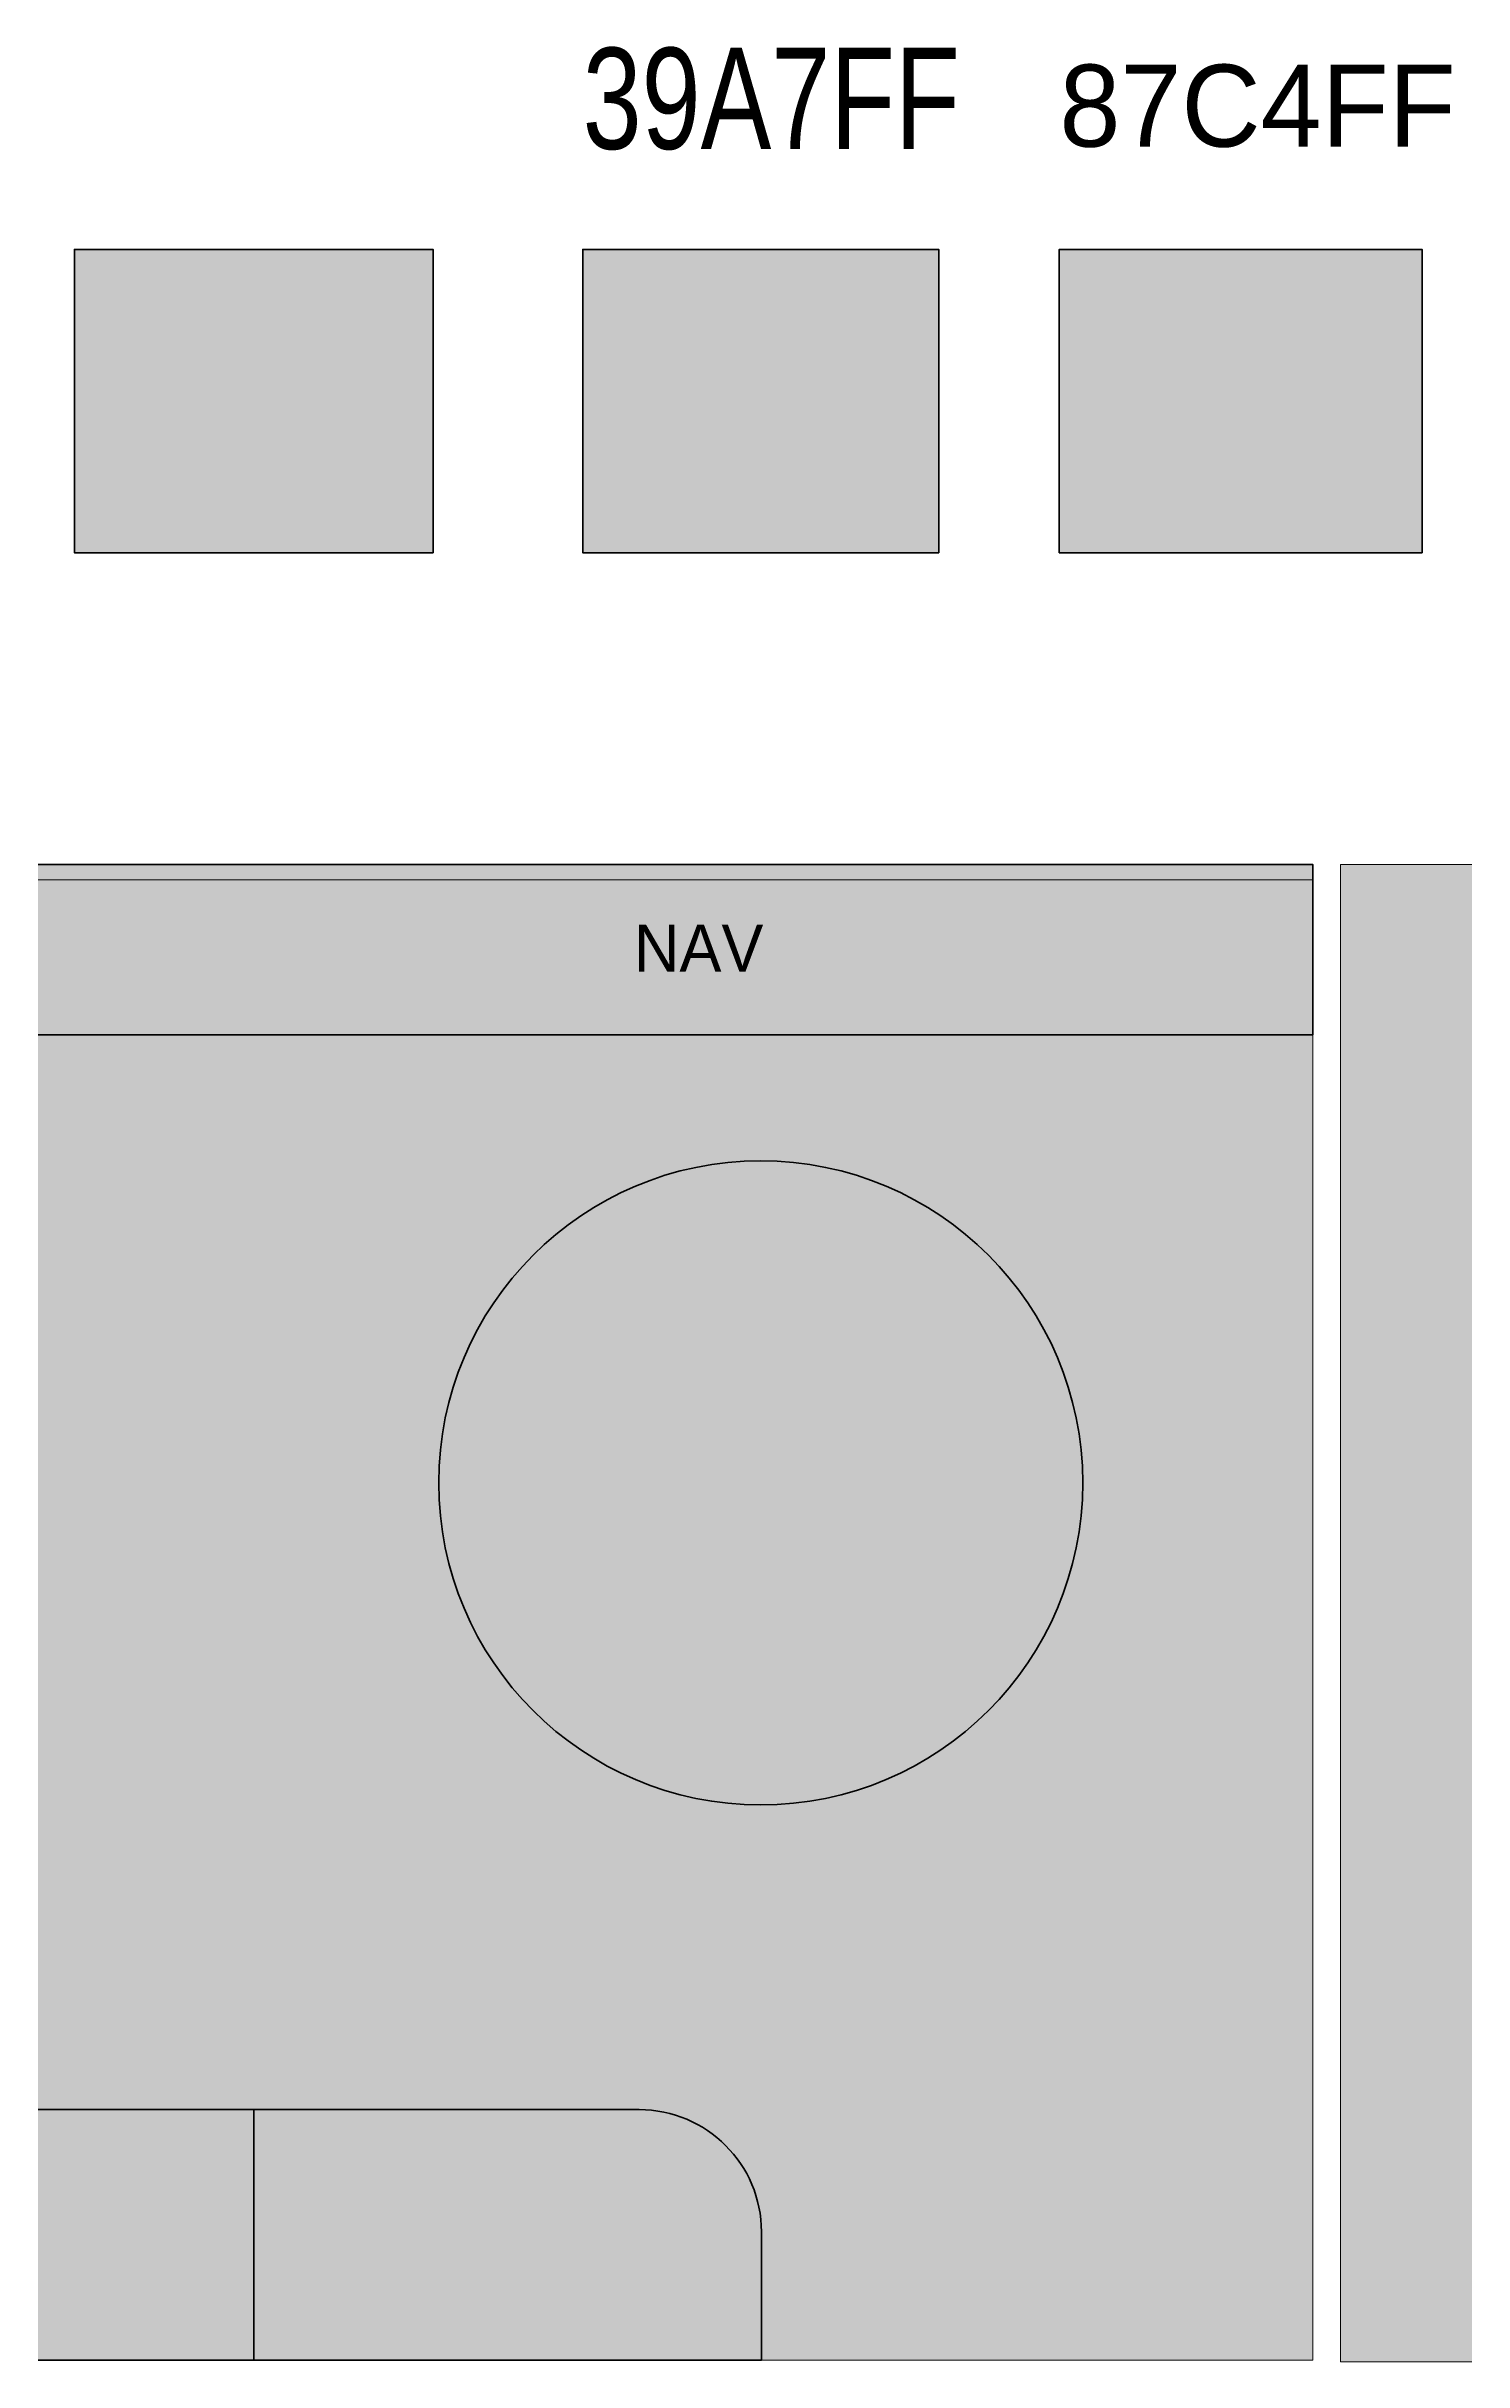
# Model space of a CAD drawing. Header units: centimetres. Extents: x 0 to 205, y -38 to 21.
# Drawn here: x 35.5 to 71.6, y -38.1 to 20.8 of the extents above; entities that cross this region are included whole.
import ezdxf

# ---------------------------------------------------------------- set-up
doc = ezdxf.new("R2010")
doc.units = ezdxf.units.CM
doc.header["$MEASUREMENT"] = 0
doc.layers.add('Layer 1', color=7, linetype='Continuous', lineweight=0)

msp = doc.modelspace()

# ---------------------------------------------------------------- hatches: boundary and pattern name
at = {"layer": 'Layer 1', "true_color": 0xffeed9, "transparency": 33554687}
h = msp.add_hatch(color=7, dxfattribs=at)
h.dxf.hatch_style = 2
h.paths.add_polyline_path([(45.332, 7.937), (36.195, 7.937), (36.195, 15.663), (45.332, 15.663)])
at = {"layer": 'Layer 1', "true_color": 0x39a7ff, "transparency": 33554687}
h = msp.add_hatch(color=140, dxfattribs=at)
h.dxf.hatch_style = 2
h.paths.add_polyline_path([(58.208, 7.937), (49.142, 7.937), (49.142, 15.663), (58.208, 15.663)])
at = {"layer": 'Layer 1', "true_color": 0x87c4ff, "transparency": 33554687}
h = msp.add_hatch(color=151, dxfattribs=at)
h.dxf.hatch_style = 2
h.paths.add_polyline_path([(70.52, 7.937), (61.277, 7.937), (61.277, 15.663), (70.52, 15.663)])
at = {"layer": 'Layer 1', "true_color": 0x39a7ff, "transparency": 33554687}
h = msp.add_hatch(color=140, dxfattribs=at)
h.dxf.hatch_style = 2
h.paths.add_polyline_path([(67.733, -4.339), (0, -4.339), (0, 0), (67.733, 0)])
at = {"layer": 'Layer 1', "true_color": 0xe0f4ff, "transparency": 33554687}
h = msp.add_hatch(color=7, dxfattribs=at)
h.dxf.hatch_style = 2
h.paths.add_polyline_path([(136.172, 0), (68.439, 0), (68.439, -38.135), (136.172, -38.135)])
h = msp.add_hatch(color=7, dxfattribs=at)
h.dxf.hatch_style = 2
h.paths.add_polyline_path([(67.733, -0.388), (0, -0.388), (0, -38.1), (67.733, -38.1)])
at = {"layer": 'Layer 1', "true_color": 0x39a7ff, "transparency": 33554687}
h = msp.add_hatch(color=140, dxfattribs=at)
h.dxf.hatch_style = 2
edge = h.paths.add_edge_path()
edge.add_spline(control_points=[(53.675, -23.954), (53.675, -23.954), (53.675, -23.954), (53.675, -23.954), (49.145, -23.954), (45.473, -20.281), (45.473, -15.752), (45.473, -15.752), (45.473, -15.752), (45.473, -15.752), (45.473, -11.222), (49.145, -7.549), (53.675, -7.549), (53.675, -7.549), (53.675, -7.549), (53.675, -7.549), (58.205, -7.549), (61.877, -11.222), (61.877, -15.752), (61.877, -15.752), (61.877, -15.752), (61.877, -15.752), (61.877, -20.281), (58.205, -23.954), (53.675, -23.954)], knot_values=[0, 0, 0, 0, 1, 1, 1, 2, 2, 2, 3, 3, 3, 4, 4, 4, 5, 5, 5, 6, 6, 6, 7, 7, 7, 8, 8, 8, 8], degree=3, periodic=0)
at = {"layer": 'Layer 1', "true_color": 0x87c4ff, "transparency": 33554687}
h = msp.add_hatch(color=151, dxfattribs=at)
h.dxf.hatch_style = 2
edge = h.paths.add_edge_path()
edge.add_spline(control_points=[(53.693, -38.1), (53.693, -38.1), (15.275, -38.1), (15.275, -38.1), (15.275, -38.1), (15.275, -34.831), (15.275, -34.831), (15.275, -33.11), (16.67, -31.715), (18.391, -31.715), (18.391, -31.715), (50.577, -31.715), (50.577, -31.715), (52.298, -31.715), (53.693, -33.11), (53.693, -34.831), (53.693, -34.831), (53.693, -38.1), (53.693, -38.1)], knot_values=[0, 0, 0, 0, 1, 1, 1, 2, 2, 2, 3, 3, 3, 4, 4, 4, 5, 5, 5, 6, 6, 6, 6], degree=3, periodic=0)
at = {"layer": 'Layer 1', "true_color": 0x39a7ff, "transparency": 33554687}
h = msp.add_hatch(color=140, dxfattribs=at)
h.dxf.hatch_style = 2
edge = h.paths.add_edge_path()
edge.add_spline(control_points=[(40.763, -31.715), (40.763, -31.715), (40.763, -38.1), (40.763, -38.1), (40.763, -38.1), (40.763, -31.715), (40.763, -31.715)], knot_values=[0, 0, 0, 0, 1, 1, 1, 2, 2, 2, 2], degree=3, periodic=0)

# ---------------------------------------------------------------- linework, layer by layer
at = {"layer": 'Layer 1', "color": 18, "lineweight": 35, "true_color": 0x000000}
for points in [[(45.332, 7.937), (36.195, 7.937), (36.195, 15.663), (45.332, 15.663)], [(58.208, 7.937), (49.142, 7.937), (49.142, 15.663), (58.208, 15.663)], [(70.52, 7.937), (61.277, 7.937), (61.277, 15.663), (70.52, 15.663)], [(67.733, -4.339), (0, -4.339), (0, 0), (67.733, 0)]]:
    msp.add_lwpolyline(points, close=True, dxfattribs=at)
at = {"layer": 'Layer 1'}
for points in [[(136.172, 0), (68.439, 0), (68.439, -38.135), (136.172, -38.135)], [(67.733, -0.388), (0, -0.388), (0, -38.1), (67.733, -38.1)]]:
    msp.add_lwpolyline(points, close=True, dxfattribs=at)
at = {"layer": 'Layer 1', "color": 18, "lineweight": 35, "true_color": 0x000000}
for points, knots in [([(53.675, -23.954), (53.675, -23.954), (53.675, -23.954), (53.675, -23.954), (49.145, -23.954), (45.473, -20.281), (45.473, -15.752), (45.473, -15.752), (45.473, -15.752), (45.473, -15.752), (45.473, -11.222), (49.145, -7.549), (53.675, -7.549), (53.675, -7.549), (53.675, -7.549), (53.675, -7.549), (58.205, -7.549), (61.877, -11.222), (61.877, -15.752), (61.877, -15.752), (61.877, -15.752), (61.877, -15.752), (61.877, -20.281), (58.205, -23.954), (53.675, -23.954)], [0, 0, 0, 0, 1, 1, 1, 2, 2, 2, 3, 3, 3, 4, 4, 4, 5, 5, 5, 6, 6, 6, 7, 7, 7, 8, 8, 8, 8]), ([(53.693, -38.1), (53.693, -38.1), (15.275, -38.1), (15.275, -38.1), (15.275, -38.1), (15.275, -34.831), (15.275, -34.831), (15.275, -33.11), (16.67, -31.715), (18.391, -31.715), (18.391, -31.715), (50.577, -31.715), (50.577, -31.715), (52.298, -31.715), (53.693, -33.11), (53.693, -34.831), (53.693, -34.831), (53.693, -38.1), (53.693, -38.1)], [0, 0, 0, 0, 1, 1, 1, 2, 2, 2, 3, 3, 3, 4, 4, 4, 5, 5, 5, 6, 6, 6, 6]), ([(40.763, -31.715), (40.763, -31.715), (40.763, -38.1), (40.763, -38.1), (40.763, -38.1), (40.763, -31.715), (40.763, -31.715)], [0, 0, 0, 0, 1, 1, 1, 2, 2, 2, 2])]:
    msp.add_open_spline(points, degree=3, knots=knots, dxfattribs=at)

# ---------------------------------------------------------------- texts
at = {"layer": 'Layer 1', "char_height": 0.2, "attachment_point": 7}
for s, insert in [('\\C18;\\c0;\\FMyriad Pro|b0|i0|c1;\\H2.577039;\\W0.783570;39A7FF', (49.14, 18.186)), ('\\C18;\\c0;\\FMyriad Pro|b0|i0|c1;\\H2.088967;\\W1.000000;87C4FF', (61.282, 18.252)), ('\\C7;\\c16642781;\\FMyriad Pro|b0|i0|c1;\\H1.198880;\\W1.000000;NAV', (50.447, -2.73))]:
    msp.add_mtext(s, dxfattribs=dict(at, insert=insert))

doc.saveas('drawing.dxf')
